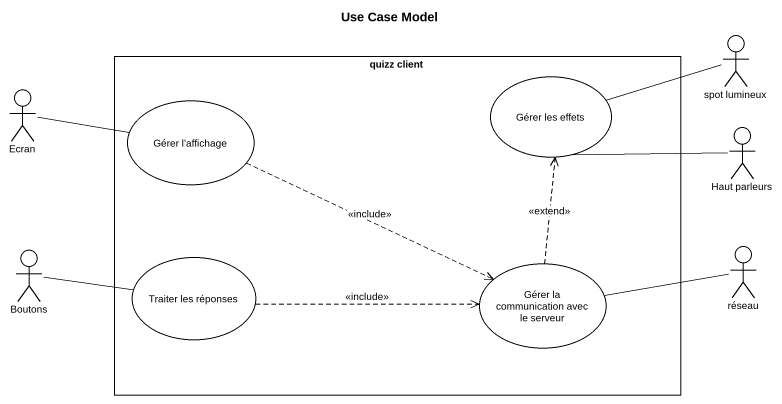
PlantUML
@startuml
title Use Case Model
actor "spot lumineux" as spot_lumineux
rectangle "quizz client" as quizz_client {
  usecase "Gérer les effets" as Gérer_les_effets
  usecase "Gérer l'affichage" as Gérer_l_affichage
  usecase "Traiter les réponses" as Traiter_les_réponses
  usecase "Gérer la communication avec le serveur" as Gérer_la_communication_avec
}
actor Ecran
actor "Haut parleurs" as Haut_parleurs
actor Boutons
actor réseau
spot_lumineux -left- Gérer_les_effets
Ecran -right- Gérer_l_affichage
Gérer_l_affichage .right.> Gérer_la_communication_avec : <<include>>
Haut_parleurs -left- Gérer_les_effets
Boutons -right- Traiter_les_réponses
réseau -left- Gérer_la_communication_avec
Traiter_les_réponses .right.> Gérer_la_communication_avec : <<include>>
Gérer_la_communication_avec .up.> Gérer_les_effets : <<extend>>
@enduml
